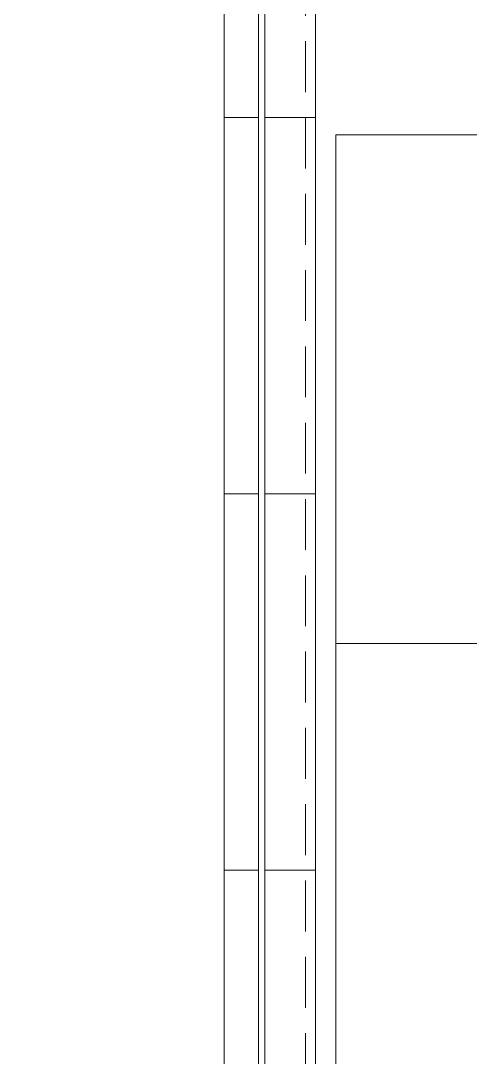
# Model space of a CAD drawing. Header units: metres. Extents: x -17822 to 152406, y -4219 to 19791.
# Drawn here: x 112758 to 112980, y 1709 to 2219 of the extents above; entities that cross this region are included whole.
import ezdxf

# ---------------------------------------------------------------- set-up
doc = ezdxf.new("R2010")
doc.units = ezdxf.units.M
doc.header["$LTSCALE"] = 100
doc.header["$MEASUREMENT"] = 0
doc.linetypes.add('HIDDEN', pattern=[0.375, 0.25, -0.125])
for name, color, linetype, lineweight in [('06A', 9, 'Continuous', 9), ('06D', 9, 'Continuous', 9), ('15', 9, 'Continuous', 9)]:
    doc.layers.add(name, color=color, linetype=linetype, lineweight=lineweight)

# ---------------------------------------------------------------- blocks, each defined once
blk = doc.blocks.new('p-harpusta-ust')
at = {"layer": '06A'}
for points in [[(2204.54, 3700), (712.54, 3700), (712.54, 3595), (729.54, 3595), (729.54, 3683), (2237.54, 3683), (2237.54, -103), (729.54, -103), (729.54, -3), (-30.46, -3), (-30.46, -20), (712.54, -20), (712.54, -120), (2204.54, -120)], [(2204.54, -75), (757.54, -75), (757.54, 25), (-30.46, 25), (-30.46, 0), (732.54, 0), (732.54, -100), (2234.54, -100), (2234.54, 3680), (732.54, 3680), (732.54, 3595), (757.54, 3595), (757.54, 3655), (2204.54, 3655)], [(165, 0), (165, 25)], [(350, 0), (350, 25)], [(535, 0), (535, 25)], [(165, -20), (165, -3)], [(350, -20), (350, -3)], [(535, -20), (535, -3)]]:
    blk.add_lwpolyline(points, dxfattribs=at)
at = {"layer": '06D', "linetype": 'HIDDEN'}
for points in [[(2204.54, 3660), (2209.54, 3660), (2209.54, -80), (752.54, -80), (752.54, 20), (-30.46, 20)], [(-30.46, 0), (732.54, 0), (732.54, -100), (2204.54, -100)]]:
    blk.add_lwpolyline(points, dxfattribs=at)
at = {"layer": '15'}
blk.add_lwpolyline([(729.54, 3595), (729.54, 3683), (2237.54, 3683), (2237.54, -103), (729.54, -103), (729.54, -3), (-30.46, -3), (-30.46, 0), (732.54, 0), (732.54, -100), (2234.54, -100), (2234.54, 3680), (732.54, 3680), (732.54, 3595)], close=True, dxfattribs=at)
blk = doc.blocks.new('p-cati_vw')
at = {"layer": '06D'}
for points in [[(3152, -3675.03), (3152, 54.97), (1705, 54.97), (1705, -1115), (920, -1115), (920, -1520), (45, -1517.03), (45, -3135), (920, -3135), (920, -3575.03), (1705, -3575.03), (1705, -3675.03)], [(1121.06, -3065.03), (1371.06, -3065.03), (1371.06, -3565.03), (1121.06, -3565.03)], [(1371.06, -3065.03), (1621.06, -3065.03), (1621.06, -3565.03), (1371.06, -3565.03)]]:
    blk.add_lwpolyline(points, close=True, dxfattribs=at)
at = {"layer": '06D', "rotation": 1.082915e-10}
blk.add_blockref('p-harpusta-ust', (947.46, -3600.03), dxfattribs=at)

msp = doc.modelspace()

# ---------------------------------------------------------------- block references
at = {"layer": '06D', "rotation": 269.9999999998917}
msp.add_blockref('p-cati_vw', (116478.49, 3283.68), dxfattribs=at)

doc.saveas('drawing.dxf')
